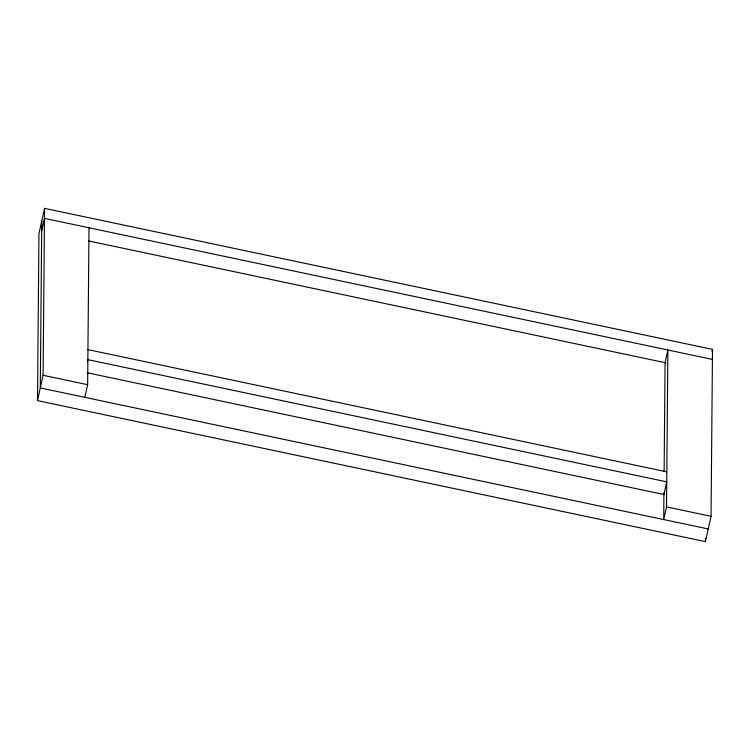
<?xml version="1.0" encoding="UTF-8"?>
<svg xmlns="http://www.w3.org/2000/svg" width="750" height="750" viewBox="0 0 750 750"><rect width="100%" height="100%" fill="white"/><g stroke="black" fill="none" stroke-linecap="round" stroke-linejoin="round"><path stroke-width="1.12" d="M37.5 400.622L38.953 233.7L44.569 208.369L712.5 349.378L711.047 516.3L705.431 541.631L37.5 400.622L43.106 375.281L44.569 208.369M41.766 221.034L40.303 387.947L708.234 528.966M84.834 397.35L87.638 384.684L89.006 227.784M663.947 492.638L663.713 519.562L666.516 506.897L667.884 349.997L665.081 362.662L664.125 471.553M705.431 541.631L705.459 538.134M41.672 231.047L44.475 218.381L712.416 359.4M87.394 361.753L87.853 359.644L666.731 481.856L663.928 494.531L87.347 372.797M712.031 351.497L712.5 349.378M88.65 240.966L666.075 362.878M87.947 349.631L666.825 471.844M43.106 375.281L87.638 384.684M666.516 506.897L711.047 516.3"/></g></svg>
